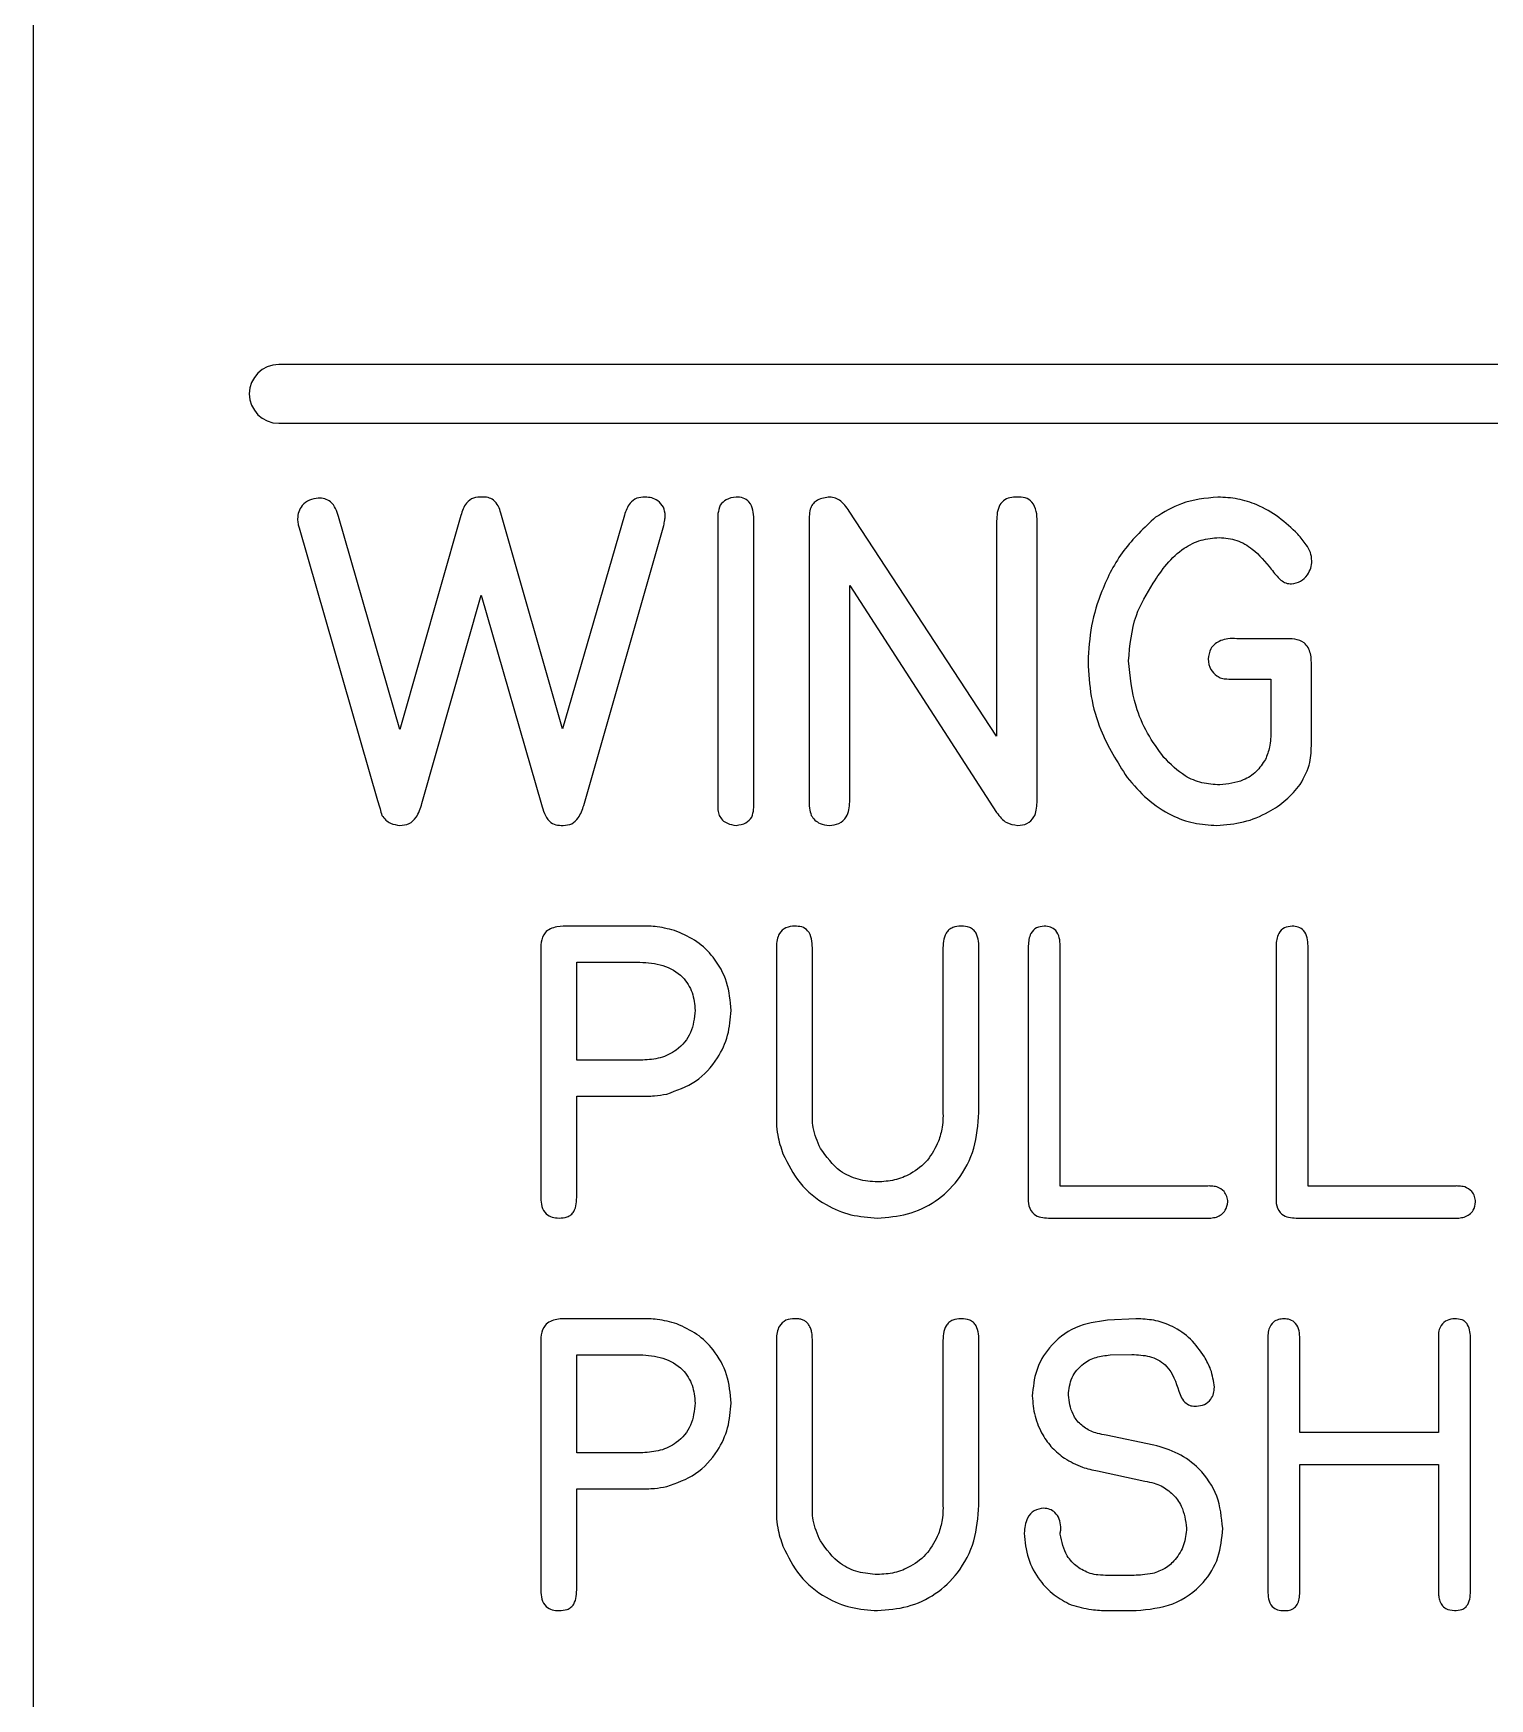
# Model space of a CAD drawing. Header units: inches. Extents: x 0.2 to 2.39, y 7.96 to 11.55.
# Drawn here: x 0.204 to 0.946, y 8.812 to 9.66 of the extents above; entities that cross this region are included whole.
import ezdxf

# ---------------------------------------------------------------- set-up
doc = ezdxf.new("R2010")
doc.units = ezdxf.units.IN
doc.header["$MEASUREMENT"] = 0

msp = doc.modelspace()

# ---------------------------------------------------------------- linework, layer by layer
at = {"color": 7, "linetype": 'Continuous', "lineweight": 25}
for p, q in [((0.20435, 11.54582), (0.20435, 8.29582)), ((1.95435, 9.49144), (0.32935, 9.49144)), ((0.32935, 9.46144), (1.95435, 9.46144)), ((0.39093, 9.30544), (0.35976, 9.41404)), ((0.42212, 9.41449), (0.39093, 9.30544)), ((0.47388, 9.30579), (0.44247, 9.41571)), ((0.50533, 9.41471), (0.47388, 9.30579)), ((0.4847, 9.26681), (0.52541, 9.40938)), ((0.55293, 9.41191), (0.55293, 9.26806)), ((0.57126, 9.26808), (0.57126, 9.41265)), ((0.59948, 9.41093), (0.59948, 9.27007)), ((0.69491, 9.30198), (0.61989, 9.41672)), ((0.69491, 9.41049), (0.69491, 9.30198)), ((0.71556, 9.2683), (0.71556, 9.4114)), ((0.33967, 9.40827), (0.37962, 9.26925)), ((0.62013, 9.26855), (0.62013, 9.37873)), ((0.62013, 9.37873), (0.69491, 9.26323)), ((0.40226, 9.26775), (0.43241, 9.37381)), ((0.43241, 9.37381), (0.46308, 9.26723)), ((0.84171, 9.35172), (0.81732, 9.35172)), ((0.85521, 9.29834), (0.85521, 9.3377)), ((0.81633, 9.33107), (0.83455, 9.33107)), ((0.83455, 9.33107), (0.83455, 9.30492)), ((0.51399, 9.20527), (0.47757, 9.20527)), ((0.46275, 9.19179), (0.46275, 9.06686)), ((0.58275, 9.19467), (0.58275, 9.11116)), ((0.60111, 9.11162), (0.60111, 9.19419)), ((0.66757, 9.19308), (0.66757, 9.11229)), ((0.68593, 9.11026), (0.68593, 9.19307)), ((0.71101, 9.19531), (0.71101, 9.06757)), ((0.72731, 9.07286), (0.72731, 9.19529)), ((0.83722, 9.19531), (0.83722, 9.06757)), ((0.85351, 9.07286), (0.85351, 9.19529)), ((0.48111, 9.137), (0.48111, 9.18691)), ((0.48111, 9.18691), (0.51328, 9.18691)), ((0.51467, 9.137), (0.48111, 9.137)), ((0.48111, 9.06821), (0.48111, 9.11864)), ((0.48111, 9.11864), (0.51283, 9.11864)), ((0.80195, 9.07286), (0.72731, 9.07286)), ((0.92814, 9.07286), (0.85351, 9.07286)), ((0.72126, 9.05657), (0.80037, 9.05657)), ((0.84747, 9.05657), (0.92658, 9.05657)), ((0.51399, 9.00527), (0.47757, 9.00527)), ((0.76585, 9.00527), (0.75145, 9.00457)), ((0.76719, 9.00527), (0.76585, 9.00527)), ((0.58275, 8.99467), (0.58275, 8.91116)), ((0.60111, 8.91162), (0.60111, 8.99419)), ((0.83308, 8.99448), (0.83308, 8.86677)), ((0.84937, 8.94734), (0.84937, 8.99493)), ((0.91997, 8.9959), (0.91997, 8.99541)), ((0.91997, 8.99541), (0.91997, 8.94734)), ((0.93626, 8.86747), (0.93626, 8.99493)), ((0.46275, 8.99179), (0.46275, 8.86687)), ((0.48111, 8.937), (0.48111, 8.98691)), ((0.48111, 8.98691), (0.51328, 8.98691)), ((0.66757, 8.99308), (0.66757, 8.91229)), ((0.68593, 8.91026), (0.68593, 8.99307)), ((0.75268, 8.98681), (0.76384, 8.98701)), ((0.76384, 8.98701), (0.76496, 8.98701)), ((0.77496, 8.94094), (0.75079, 8.94587)), ((0.91997, 8.94734), (0.84937, 8.94734)), ((0.51467, 8.937), (0.48111, 8.937)), ((0.74635, 8.92772), (0.77036, 8.92256)), ((0.84937, 8.86679), (0.84937, 8.93105)), ((0.84937, 8.93105), (0.91997, 8.93105)), ((0.91997, 8.93105), (0.91997, 8.86767)), ((0.48111, 8.86821), (0.48111, 8.91864)), ((0.48111, 8.91864), (0.51283, 8.91864)), ((0.72754, 8.89756), (0.72754, 8.89933)), ((0.76503, 8.87454), (0.75168, 8.87452)), ((0.75149, 8.85657), (0.76599, 8.85657))]:
    msp.add_line(p, q, dxfattribs=at)
msp.add_arc((0.32935, 9.47644), 0.015, 90, 270, dxfattribs=at)
for points, knots in [([(0.34946, 9.42337), (0.34792, 9.42315), (0.34483, 9.42271), (0.34137, 9.41989), (0.33927, 9.41643), (0.33903, 9.414), (0.33891, 9.41278)], [0, 0, 0, 0, 0.280141, 0.559659, 0.779971, 1, 1, 1, 1]), ([(0.35976, 9.41404), (0.35935, 9.4154), (0.35853, 9.41813), (0.35609, 9.42135), (0.35283, 9.42324), (0.35059, 9.42333), (0.34946, 9.42337)], [0, 0, 0, 0, 0.280803, 0.560183, 0.780388, 1, 1, 1, 1]), ([(0.43292, 9.42387), (0.43142, 9.42384), (0.42844, 9.42378), (0.42394, 9.42044), (0.42281, 9.41675), (0.42212, 9.41449)], [0, 0, 0, 0, 0.280816, 0.559049, 1, 1, 1, 1]), ([(0.44247, 9.41571), (0.44208, 9.41694), (0.44132, 9.41941), (0.43903, 9.42231), (0.43597, 9.42382), (0.43394, 9.42385), (0.43292, 9.42387)], [0, 0, 0, 0, 0.280618, 0.560311, 0.779811, 1, 1, 1, 1]), ([(0.51587, 9.42387), (0.51442, 9.4238), (0.51154, 9.42366), (0.5073, 9.42034), (0.50608, 9.41684), (0.50533, 9.41471)], [0, 0, 0, 0, 0.28043, 0.559994, 1, 1, 1, 1]), ([(0.5262, 9.41445), (0.52601, 9.41592), (0.52563, 9.41885), (0.52273, 9.42197), (0.51931, 9.4236), (0.51702, 9.42378), (0.51587, 9.42387)], [0, 0, 0, 0, 0.279663, 0.558729, 0.778857, 1, 1, 1, 1]), ([(0.55413, 9.41973), (0.55367, 9.41831), (0.55284, 9.41576), (0.5529, 9.41309), (0.55293, 9.41191)], [0, 0, 0, 0, 0.557673, 1, 1, 1, 1]), ([(0.56224, 9.42387), (0.56045, 9.42361), (0.55725, 9.42313), (0.55508, 9.42077), (0.55413, 9.41973)], [0, 0, 0, 0, 0.558777, 1, 1, 1, 1]), ([(0.57126, 9.41265), (0.57119, 9.41419), (0.57105, 9.41725), (0.56935, 9.42137), (0.5659, 9.42371), (0.56346, 9.42382), (0.56224, 9.42387)], [0, 0, 0, 0, 0.280974, 0.560141, 0.779416, 1, 1, 1, 1]), ([(0.59999, 9.41776), (0.59977, 9.4165), (0.59939, 9.41423), (0.59945, 9.41194), (0.59948, 9.41093)], [0, 0, 0, 0, 0.5591732, 1, 1, 1, 1]), ([(0.60919, 9.42387), (0.60701, 9.42346), (0.60396, 9.42287), (0.60103, 9.42014), (0.60034, 9.41856), (0.59999, 9.41776)], [0, 0, 0, 0, 0.5569404, 0.778384, 1, 1, 1, 1]), ([(0.61989, 9.41672), (0.61841, 9.41882), (0.61634, 9.42173), (0.61217, 9.4237), (0.61018, 9.42382), (0.60919, 9.42387)], [0, 0, 0, 0, 0.558546, 0.779215, 1, 1, 1, 1]), ([(0.70538, 9.42387), (0.70415, 9.42384), (0.70169, 9.42377), (0.69818, 9.42223), (0.69501, 9.41767), (0.69495, 9.41345), (0.69491, 9.41049)], [0, 0, 0, 0, 0.187656, 0.374142, 0.560391, 1, 1, 1, 1]), ([(0.71556, 9.4114), (0.71551, 9.41314), (0.71543, 9.41661), (0.71349, 9.42128), (0.70952, 9.42384), (0.70676, 9.42386), (0.70538, 9.42387)], [0, 0, 0, 0, 0.281261, 0.560435, 0.779954, 1, 1, 1, 1]), ([(0.8076, 9.42387), (0.80123, 9.42324), (0.78985, 9.42211), (0.78014, 9.41617), (0.77586, 9.41355)], [0, 0, 0, 0, 0.5596, 1, 1, 1, 1]), ([(0.84834, 9.40496), (0.84521, 9.40795), (0.83896, 9.41391), (0.82839, 9.41983), (0.81778, 9.42331), (0.81099, 9.42369), (0.8076, 9.42387)], [0, 0, 0, 0, 0.280077, 0.560034, 0.779998, 1, 1, 1, 1]), ([(0.33891, 9.41278), (0.33895, 9.41192), (0.33902, 9.41039), (0.33947, 9.40892), (0.33967, 9.40827)], [0, 0, 0, 0, 0.5595416, 1, 1, 1, 1]), ([(0.52541, 9.40938), (0.5256, 9.41032), (0.52592, 9.412), (0.52612, 9.4137), (0.5262, 9.41445)], [0, 0, 0, 0, 0.559782, 1, 1, 1, 1]), ([(0.77586, 9.41355), (0.77011, 9.40818), (0.75862, 9.39743), (0.74862, 9.37771), (0.74258, 9.35841), (0.74183, 9.3461), (0.74146, 9.33994)], [0, 0, 0, 0, 0.279736, 0.559631, 0.779811, 1, 1, 1, 1]), ([(0.77462, 9.37994), (0.77681, 9.38331), (0.78119, 9.39004), (0.7895, 9.39767), (0.79886, 9.40244), (0.80517, 9.40296), (0.80833, 9.40322)], [0, 0, 0, 0, 0.280368, 0.560265, 0.780009, 1, 1, 1, 1]), ([(0.80833, 9.40322), (0.81135, 9.40296), (0.81739, 9.40245), (0.82684, 9.39674), (0.83178, 9.39079), (0.8348, 9.38714)], [0, 0, 0, 0, 0.279794, 0.559608, 1, 1, 1, 1]), ([(0.85546, 9.39132), (0.85532, 9.3928), (0.85503, 9.39576), (0.85225, 9.40033), (0.84982, 9.40321), (0.84834, 9.40496)], [0, 0, 0, 0, 0.279707, 0.559977, 1, 1, 1, 1]), ([(0.8348, 9.38714), (0.8363, 9.38516), (0.83839, 9.38239), (0.84218, 9.37985), (0.84415, 9.37972), (0.84514, 9.37965)], [0, 0, 0, 0, 0.559648, 0.780255, 1, 1, 1, 1]), ([(0.84514, 9.37965), (0.84673, 9.37995), (0.84992, 9.38055), (0.85313, 9.38389), (0.85511, 9.38754), (0.85535, 9.39006), (0.85546, 9.39132)], [0, 0, 0, 0, 0.278727, 0.558509, 0.779151, 1, 1, 1, 1]), ([(0.76212, 9.34041), (0.7628, 9.34834), (0.76403, 9.36251), (0.77138, 9.37461), (0.77462, 9.37994)], [0, 0, 0, 0, 0.559703, 1, 1, 1, 1]), ([(0.80909, 9.35074), (0.80808, 9.35024), (0.80606, 9.34923), (0.80333, 9.34607), (0.80287, 9.34316), (0.80259, 9.34139)], [0, 0, 0, 0, 0.280621, 0.562396, 1, 1, 1, 1]), ([(0.81732, 9.35172), (0.81575, 9.35179), (0.81295, 9.3519), (0.81027, 9.3511), (0.80909, 9.35074)], [0, 0, 0, 0, 0.561174, 1, 1, 1, 1]), ([(0.85521, 9.3377), (0.85524, 9.33986), (0.85529, 9.34414), (0.8523, 9.34995), (0.84677, 9.35174), (0.8434, 9.35173), (0.84171, 9.35172)], [0, 0, 0, 0, 0.281576, 0.558141, 0.778416, 1, 1, 1, 1]), ([(0.80259, 9.34139), (0.80285, 9.33947), (0.80332, 9.33602), (0.80594, 9.3338), (0.8071, 9.33281)], [0, 0, 0, 0, 0.559101, 1, 1, 1, 1]), ([(0.74146, 9.33994), (0.74181, 9.33405), (0.74252, 9.32226), (0.74824, 9.30177), (0.7564, 9.28891), (0.76138, 9.28106)], [0, 0, 0, 0, 0.280292, 0.560441, 1, 1, 1, 1]), ([(0.78011, 9.29121), (0.77717, 9.29523), (0.77129, 9.30328), (0.76426, 9.31983), (0.76293, 9.33261), (0.76212, 9.34041)], [0, 0, 0, 0, 0.280214, 0.560617, 1, 1, 1, 1]), ([(0.8071, 9.33281), (0.80786, 9.33233), (0.80939, 9.33137), (0.81265, 9.33112), (0.81493, 9.33109), (0.81633, 9.33107)], [0, 0, 0, 0, 0.278972, 0.559534, 1, 1, 1, 1]), ([(0.83455, 9.30492), (0.83454, 9.30207), (0.83453, 9.297), (0.83265, 9.29229), (0.83183, 9.29023)], [0, 0, 0, 0, 0.560614, 1, 1, 1, 1]), ([(0.80859, 9.27725), (0.80552, 9.27743), (0.79939, 9.2778), (0.78908, 9.28212), (0.78351, 9.28776), (0.78011, 9.29121)], [0, 0, 0, 0, 0.2801469, 0.560388, 1, 1, 1, 1]), ([(0.83183, 9.29023), (0.83038, 9.28804), (0.82748, 9.28368), (0.81942, 9.27845), (0.81269, 9.2777), (0.80859, 9.27725)], [0, 0, 0, 0, 0.280492, 0.560865, 1, 1, 1, 1]), ([(0.84957, 9.2775), (0.85155, 9.28115), (0.85508, 9.28768), (0.85517, 9.29508), (0.85521, 9.29834)], [0, 0, 0, 0, 0.559114, 1, 1, 1, 1]), ([(0.76138, 9.28106), (0.76466, 9.27724), (0.77121, 9.26961), (0.78299, 9.26177), (0.79524, 9.25729), (0.80314, 9.25682), (0.8071, 9.25659)], [0, 0, 0, 0, 0.2800467, 0.5598841, 0.7799057, 1, 1, 1, 1]), ([(0.8071, 9.25659), (0.81167, 9.25695), (0.82083, 9.25769), (0.83272, 9.26268), (0.84263, 9.26918), (0.84726, 9.27473), (0.84957, 9.2775)], [0, 0, 0, 0, 0.280004, 0.559769, 0.779968, 1, 1, 1, 1]), ([(0.37962, 9.26925), (0.38005, 9.26784), (0.38082, 9.26534), (0.38157, 9.26282), (0.38189, 9.26172)], [0, 0, 0, 0, 0.5600521, 1, 1, 1, 1]), ([(0.39095, 9.25659), (0.3926, 9.25671), (0.39591, 9.25696), (0.40026, 9.26132), (0.4015, 9.26531), (0.40226, 9.26775)], [0, 0, 0, 0, 0.2795064, 0.5584142, 1, 1, 1, 1]), ([(0.46308, 9.26723), (0.46354, 9.26572), (0.46446, 9.2627), (0.4666, 9.25864), (0.4704, 9.25663), (0.47291, 9.2566), (0.47416, 9.25659)], [0, 0, 0, 0, 0.280774, 0.560426, 0.779708, 1, 1, 1, 1]), ([(0.47416, 9.25659), (0.47568, 9.2567), (0.47873, 9.25694), (0.4827, 9.26097), (0.48394, 9.26459), (0.4847, 9.26681)], [0, 0, 0, 0, 0.279296, 0.559058, 1, 1, 1, 1]), ([(0.55293, 9.26806), (0.55287, 9.26684), (0.55278, 9.26469), (0.55339, 9.26262), (0.55366, 9.26172)], [0, 0, 0, 0, 0.561426, 1, 1, 1, 1]), ([(0.57031, 9.26073), (0.57068, 9.26208), (0.57134, 9.26449), (0.57128, 9.26698), (0.57126, 9.26808)], [0, 0, 0, 0, 0.5589888, 1, 1, 1, 1]), ([(0.59948, 9.27007), (0.59943, 9.26848), (0.59935, 9.26563), (0.60015, 9.26291), (0.6005, 9.26172)], [0, 0, 0, 0, 0.560936, 1, 1, 1, 1]), ([(0.6097, 9.25659), (0.6114, 9.25674), (0.61478, 9.25704), (0.6195, 9.26146), (0.61989, 9.26586), (0.62013, 9.26855)], [0, 0, 0, 0, 0.281125, 0.559983, 1, 1, 1, 1]), ([(0.70564, 9.25659), (0.70729, 9.25672), (0.71058, 9.257), (0.71503, 9.26143), (0.71536, 9.26569), (0.71556, 9.2683)], [0, 0, 0, 0, 0.2805993, 0.5598321, 1, 1, 1, 1]), ([(0.38189, 9.26172), (0.38248, 9.26088), (0.38366, 9.25922), (0.38676, 9.25717), (0.38936, 9.25681), (0.39095, 9.25659)], [0, 0, 0, 0, 0.280871, 0.561228, 1, 1, 1, 1]), ([(0.55366, 9.26172), (0.55416, 9.26087), (0.55518, 9.25917), (0.55821, 9.25721), (0.56072, 9.25682), (0.56224, 9.25659)], [0, 0, 0, 0, 0.280197, 0.562044, 1, 1, 1, 1]), ([(0.56224, 9.25659), (0.56402, 9.25686), (0.56721, 9.25734), (0.56936, 9.2597), (0.57031, 9.26073)], [0, 0, 0, 0, 0.560156, 1, 1, 1, 1]), ([(0.6005, 9.26172), (0.60109, 9.26087), (0.60228, 9.25918), (0.60542, 9.25708), (0.60808, 9.25677), (0.6097, 9.25659)], [0, 0, 0, 0, 0.28031, 0.561215, 1, 1, 1, 1]), ([(0.69491, 9.26323), (0.69645, 9.26119), (0.69921, 9.25754), (0.70367, 9.25688), (0.70564, 9.25659)], [0, 0, 0, 0, 0.56073, 1, 1, 1, 1]), ([(0.47757, 9.20527), (0.47535, 9.2053), (0.47096, 9.20536), (0.46464, 9.20282), (0.46272, 9.19702), (0.46274, 9.19354), (0.46275, 9.19179)], [0, 0, 0, 0, 0.281488, 0.558346, 0.778487, 1, 1, 1, 1]), ([(0.53209, 9.20262), (0.52877, 9.20357), (0.52285, 9.20527), (0.5167, 9.20527), (0.51399, 9.20527)], [0, 0, 0, 0, 0.559687, 1, 1, 1, 1]), ([(0.55973, 9.16231), (0.55929, 9.16718), (0.55841, 9.17692), (0.55163, 9.18902), (0.5426, 9.1979), (0.53559, 9.20104), (0.53209, 9.20262)], [0, 0, 0, 0, 0.279992, 0.559606, 0.779853, 1, 1, 1, 1]), ([(0.59206, 9.20527), (0.59053, 9.20517), (0.5875, 9.20497), (0.58323, 9.20104), (0.58293, 9.19709), (0.58275, 9.19467)], [0, 0, 0, 0, 0.2812914, 0.5600165, 1, 1, 1, 1]), ([(0.60111, 9.19419), (0.60106, 9.19573), (0.60098, 9.1988), (0.59924, 9.20294), (0.59571, 9.20516), (0.59328, 9.20523), (0.59206, 9.20527)], [0, 0, 0, 0, 0.281195, 0.5605769, 0.7799016, 1, 1, 1, 1]), ([(0.67688, 9.20527), (0.67538, 9.20519), (0.67314, 9.20506), (0.67058, 9.20348), (0.66776, 9.19998), (0.66766, 9.19615), (0.66757, 9.19308)], [0, 0, 0, 0, 0.250053, 0.375848, 0.501371, 1, 1, 1, 1]), ([(0.68593, 9.19307), (0.6859, 9.19612), (0.68586, 9.19993), (0.68315, 9.20349), (0.68061, 9.2051), (0.67837, 9.2052), (0.67688, 9.20527)], [0, 0, 0, 0, 0.4986781, 0.6240127, 0.749785, 1, 1, 1, 1]), ([(0.71919, 9.20527), (0.71781, 9.20513), (0.71506, 9.20485), (0.7115, 9.20102), (0.7112, 9.19748), (0.71101, 9.19531)], [0, 0, 0, 0, 0.280036, 0.559238, 1, 1, 1, 1]), ([(0.72731, 9.19529), (0.72724, 9.19665), (0.7271, 9.19938), (0.72548, 9.20299), (0.72244, 9.20506), (0.72028, 9.2052), (0.71919, 9.20527)], [0, 0, 0, 0, 0.280993, 0.560328, 0.779106, 1, 1, 1, 1]), ([(0.84539, 9.20527), (0.84402, 9.20513), (0.84126, 9.20485), (0.83769, 9.20102), (0.83739, 9.19748), (0.83722, 9.19531)], [0, 0, 0, 0, 0.279947, 0.55952, 1, 1, 1, 1]), ([(0.85351, 9.19529), (0.85344, 9.19665), (0.8533, 9.19938), (0.85169, 9.203), (0.84863, 9.20506), (0.84647, 9.2052), (0.84539, 9.20527)], [0, 0, 0, 0, 0.281022, 0.560385, 0.77972, 1, 1, 1, 1]), ([(0.51328, 9.18691), (0.51722, 9.18664), (0.52509, 9.1861), (0.53495, 9.18041), (0.54056, 9.1716), (0.5411, 9.16541), (0.54137, 9.16231)], [0, 0, 0, 0, 0.280867, 0.559797, 0.77952, 1, 1, 1, 1]), ([(0.54137, 9.16231), (0.54096, 9.15843), (0.54014, 9.15068), (0.53286, 9.14204), (0.52377, 9.13767), (0.51771, 9.13722), (0.51467, 9.137)], [0, 0, 0, 0, 0.279778, 0.558799, 0.778987, 1, 1, 1, 1]), ([(0.52689, 9.11973), (0.53203, 9.12156), (0.54232, 9.12521), (0.55272, 9.13677), (0.55867, 9.14953), (0.55938, 9.15805), (0.55973, 9.16231)], [0, 0, 0, 0, 0.279716, 0.559357, 0.779542, 1, 1, 1, 1]), ([(0.51283, 9.11864), (0.51547, 9.11862), (0.52019, 9.1186), (0.52484, 9.11939), (0.52689, 9.11973)], [0, 0, 0, 0, 0.560332, 1, 1, 1, 1]), ([(0.66757, 9.11229), (0.66764, 9.10911), (0.66776, 9.10344), (0.66608, 9.09803), (0.66534, 9.09565)], [0, 0, 0, 0, 0.56042, 1, 1, 1, 1]), ([(0.58275, 9.11116), (0.58274, 9.10698), (0.58271, 9.09952), (0.58505, 9.09246), (0.58608, 9.08935)], [0, 0, 0, 0, 0.560114, 1, 1, 1, 1]), ([(0.60518, 9.09206), (0.60366, 9.09556), (0.60093, 9.10182), (0.60105, 9.10862), (0.60111, 9.11162)], [0, 0, 0, 0, 0.558449, 1, 1, 1, 1]), ([(0.63424, 9.05657), (0.63943, 9.05699), (0.64981, 9.05782), (0.6642, 9.06455), (0.67625, 9.07603), (0.68443, 9.09191), (0.68543, 9.10414), (0.68593, 9.11026)], [0, 0, 0, 0, 0.186865, 0.373504, 0.560132, 0.779853, 1, 1, 1, 1]), ([(0.66534, 9.09565), (0.66367, 9.09231), (0.66032, 9.08563), (0.65194, 9.07914), (0.64301, 9.0755), (0.63717, 9.07512), (0.63424, 9.07493)], [0, 0, 0, 0, 0.279832, 0.559312, 0.779664, 1, 1, 1, 1]), ([(0.58608, 9.08935), (0.58865, 9.08412), (0.59378, 9.07366), (0.60672, 9.06337), (0.62058, 9.05755), (0.62969, 9.0569), (0.63424, 9.05657)], [0, 0, 0, 0, 0.279767, 0.559484, 0.77972, 1, 1, 1, 1]), ([(0.63424, 9.07493), (0.63094, 9.0752), (0.62433, 9.07572), (0.6133, 9.08083), (0.60825, 9.08781), (0.60518, 9.09206)], [0, 0, 0, 0, 0.280853, 0.56154, 1, 1, 1, 1]), ([(0.80709, 9.07244), (0.80614, 9.07262), (0.80444, 9.07294), (0.80271, 9.07289), (0.80195, 9.07286)], [0, 0, 0, 0, 0.558374, 1, 1, 1, 1]), ([(0.81268, 9.06485), (0.81256, 9.06578), (0.81231, 9.06764), (0.81061, 9.07067), (0.80842, 9.07177), (0.80709, 9.07244)], [0, 0, 0, 0, 0.280768, 0.562522, 1, 1, 1, 1]), ([(0.93329, 9.07244), (0.93234, 9.07262), (0.93064, 9.07294), (0.92891, 9.07289), (0.92814, 9.07286)], [0, 0, 0, 0, 0.559167, 1, 1, 1, 1]), ([(0.93888, 9.06485), (0.93876, 9.06578), (0.93852, 9.06764), (0.93681, 9.07067), (0.93462, 9.07177), (0.93329, 9.07244)], [0, 0, 0, 0, 0.280768, 0.562522, 1, 1, 1, 1]), ([(0.46275, 9.06686), (0.46285, 9.06538), (0.46304, 9.06244), (0.46507, 9.0586), (0.46857, 9.05674), (0.47089, 9.05663), (0.47206, 9.05657)], [0, 0, 0, 0, 0.281137, 0.559787, 0.779369, 1, 1, 1, 1]), ([(0.47206, 9.05657), (0.47351, 9.05664), (0.47568, 9.05673), (0.47823, 9.05814), (0.481, 9.06151), (0.48106, 9.06523), (0.48111, 9.06821)], [0, 0, 0, 0, 0.25073, 0.376271, 0.50178, 1, 1, 1, 1]), ([(0.71101, 9.06757), (0.71099, 9.06593), (0.71095, 9.06266), (0.71343, 9.05846), (0.71742, 9.05674), (0.71998, 9.05663), (0.72126, 9.05657)], [0, 0, 0, 0, 0.280537, 0.558738, 0.779076, 1, 1, 1, 1]), ([(0.80686, 9.05702), (0.80775, 9.05742), (0.80952, 9.0582), (0.81199, 9.06082), (0.81242, 9.06332), (0.81268, 9.06485)], [0, 0, 0, 0, 0.280526, 0.561588, 1, 1, 1, 1]), ([(0.83722, 9.06757), (0.8372, 9.06593), (0.83715, 9.06266), (0.83963, 9.05846), (0.84362, 9.05674), (0.84618, 9.05663), (0.84747, 9.05657)], [0, 0, 0, 0, 0.280523, 0.558711, 0.77855, 1, 1, 1, 1]), ([(0.93306, 9.05702), (0.93395, 9.05742), (0.93573, 9.0582), (0.93819, 9.06082), (0.93862, 9.06332), (0.93888, 9.06485)], [0, 0, 0, 0, 0.280526, 0.561588, 1, 1, 1, 1]), ([(0.80037, 9.05657), (0.8016, 9.05653), (0.80378, 9.05644), (0.80592, 9.05685), (0.80686, 9.05702)], [0, 0, 0, 0, 0.5615, 1, 1, 1, 1]), ([(0.92658, 9.05657), (0.9278, 9.05653), (0.92998, 9.05644), (0.93212, 9.05685), (0.93306, 9.05702)], [0, 0, 0, 0, 0.5615, 1, 1, 1, 1]), ([(0.47757, 9.00527), (0.47535, 9.0053), (0.47096, 9.00536), (0.46464, 9.00282), (0.46272, 8.99702), (0.46274, 8.99354), (0.46275, 8.99179)], [0, 0, 0, 0, 0.281488, 0.558346, 0.778487, 1, 1, 1, 1]), ([(0.53209, 9.00262), (0.52877, 9.00357), (0.52285, 9.00527), (0.5167, 9.00527), (0.51399, 9.00527)], [0, 0, 0, 0, 0.559687, 1, 1, 1, 1]), ([(0.55973, 8.96231), (0.55929, 8.96718), (0.55841, 8.97692), (0.55164, 8.98902), (0.54259, 8.99789), (0.53559, 9.00104), (0.53209, 9.00262)], [0, 0, 0, 0, 0.279997, 0.559617, 0.779807, 1, 1, 1, 1]), ([(0.59206, 9.00527), (0.59053, 9.00517), (0.5875, 9.00497), (0.58323, 9.00104), (0.58293, 8.99709), (0.58275, 8.99467)], [0, 0, 0, 0, 0.2812914, 0.5600165, 1, 1, 1, 1]), ([(0.60111, 8.99419), (0.60108, 8.99509), (0.60104, 8.99675), (0.60068, 8.99909), (0.59997, 9.00106), (0.59898, 9.00269), (0.59768, 9.00395), (0.59603, 9.00477), (0.59413, 9.00527), (0.59277, 9.00527), (0.59206, 9.00527)], [0.000119, 0.000119, 0.000119, 0.000119, 0.1621662, 0.3031943, 0.4283568, 0.5392174, 0.6472746, 0.7532709, 0.8706033, 0.9998468, 0.9998468, 0.9998468, 0.9998468]), ([(0.67688, 9.00527), (0.67538, 9.00519), (0.67314, 9.00506), (0.67058, 9.00348), (0.66776, 8.99998), (0.66766, 8.99615), (0.66757, 8.99308)], [0, 0, 0, 0, 0.250053, 0.375848, 0.501371, 1, 1, 1, 1]), ([(0.68593, 8.99307), (0.6859, 8.99612), (0.68587, 8.99994), (0.68315, 9.00349), (0.68061, 9.0051), (0.67837, 9.0052), (0.67688, 9.00527)], [0, 0, 0, 0, 0.498711, 0.623844, 0.749768, 1, 1, 1, 1]), ([(0.75145, 9.00457), (0.74584, 9.00373), (0.73461, 9.00206), (0.72185, 8.99197), (0.71439, 8.97922), (0.71352, 8.97036), (0.71308, 8.96593)], [0, 0, 0, 0, 0.279957, 0.559406, 0.779566, 1, 1, 1, 1]), ([(0.80072, 8.98591), (0.79855, 8.98903), (0.79422, 8.99527), (0.7853, 9.00123), (0.77612, 9.00467), (0.77017, 9.00507), (0.76719, 9.00527)], [0, 0, 0, 0, 0.279897, 0.559791, 0.779843, 1, 1, 1, 1]), ([(0.84113, 9.00527), (0.84021, 9.00518), (0.83838, 9.00501), (0.83532, 9.00349), (0.8342, 9.00134), (0.83353, 9.00003)], [0, 0, 0, 0, 0.281115, 0.562883, 1, 1, 1, 1]), ([(0.84937, 8.99493), (0.8493, 8.99633), (0.84916, 8.99914), (0.8476, 9.0029), (0.84447, 9.00507), (0.84225, 9.0052), (0.84113, 9.00527)], [0, 0, 0, 0, 0.281235, 0.560703, 0.779799, 1, 1, 1, 1]), ([(0.92825, 9.00527), (0.92691, 9.00512), (0.92423, 9.00482), (0.92128, 9.00226), (0.91985, 8.99906), (0.91993, 8.99695), (0.91997, 8.9959)], [0, 0, 0, 0, 0.280293, 0.558868, 0.779415, 1, 1, 1, 1]), ([(0.93626, 8.99493), (0.93623, 8.99618), (0.93617, 8.99869), (0.9352, 9.00176), (0.93361, 9.00374), (0.93143, 9.00511), (0.92952, 9.0052), (0.92825, 9.00527)], [0, 0, 0, 0, 0.2506276, 0.5003712, 0.6257535, 0.7511172, 1, 1, 1, 1]), ([(0.83353, 9.00003), (0.83334, 8.999), (0.83301, 8.99717), (0.83306, 8.9953), (0.83308, 8.99448)], [0, 0, 0, 0, 0.55907, 1, 1, 1, 1]), ([(0.51328, 8.98691), (0.51722, 8.98664), (0.52509, 8.9861), (0.53495, 8.98041), (0.54056, 8.9716), (0.5411, 8.96541), (0.54137, 8.96231)], [0, 0, 0, 0, 0.280867, 0.559797, 0.77952, 1, 1, 1, 1]), ([(0.73145, 8.96635), (0.7318, 8.96943), (0.73251, 8.97559), (0.73836, 8.98238), (0.74546, 8.98603), (0.75028, 8.98655), (0.75268, 8.98681)], [0, 0, 0, 0, 0.279671, 0.558842, 0.77929, 1, 1, 1, 1]), ([(0.76496, 8.98701), (0.76798, 8.98681), (0.77401, 8.98641), (0.7837, 8.98048), (0.78622, 8.97295), (0.78776, 8.96835)], [0, 0, 0, 0, 0.281447, 0.561588, 1, 1, 1, 1]), ([(0.80586, 8.97039), (0.80541, 8.97346), (0.8046, 8.97894), (0.80191, 8.98378), (0.80072, 8.98591)], [0, 0, 0, 0, 0.559375, 1, 1, 1, 1]), ([(0.78776, 8.96835), (0.78814, 8.96721), (0.7889, 8.96492), (0.79104, 8.96224), (0.79385, 8.96075), (0.79576, 8.96073), (0.79671, 8.96073)], [0, 0, 0, 0, 0.280369, 0.559851, 0.779693, 1, 1, 1, 1]), ([(0.79671, 8.96073), (0.79811, 8.96089), (0.8009, 8.96121), (0.80402, 8.96383), (0.80558, 8.96711), (0.80576, 8.9693), (0.80586, 8.97039)], [0, 0, 0, 0, 0.279432, 0.559147, 0.779387, 1, 1, 1, 1]), ([(0.54137, 8.96231), (0.54096, 8.95843), (0.54014, 8.95068), (0.53286, 8.94204), (0.52377, 8.93767), (0.51771, 8.93722), (0.51467, 8.937)], [0, 0, 0, 0, 0.279778, 0.558799, 0.778987, 1, 1, 1, 1]), ([(0.52689, 8.91973), (0.53203, 8.92156), (0.54232, 8.92521), (0.55272, 8.93677), (0.55867, 8.94953), (0.55938, 8.95805), (0.55973, 8.96231)], [0, 0, 0, 0, 0.279675, 0.559368, 0.779548, 1, 1, 1, 1]), ([(0.71308, 8.96593), (0.71336, 8.96246), (0.71393, 8.95553), (0.71785, 8.94657), (0.72299, 8.9392), (0.72731, 8.93586), (0.72948, 8.93419)], [0, 0, 0, 0, 0.279952, 0.559847, 0.779933, 1, 1, 1, 1]), ([(0.74299, 8.94792), (0.74112, 8.94899), (0.73738, 8.95112), (0.7327, 8.95749), (0.73192, 8.96299), (0.73145, 8.96635)], [0, 0, 0, 0, 0.280747, 0.561235, 1, 1, 1, 1]), ([(0.75079, 8.94587), (0.74931, 8.94617), (0.74667, 8.9467), (0.74411, 8.94755), (0.74299, 8.94792)], [0, 0, 0, 0, 0.560285, 1, 1, 1, 1]), ([(0.72948, 8.93419), (0.73245, 8.93251), (0.73776, 8.92951), (0.74372, 8.92827), (0.74635, 8.92772)], [0, 0, 0, 0, 0.5592879, 1, 1, 1, 1]), ([(0.81006, 8.89846), (0.8095, 8.90407), (0.80837, 8.91526), (0.7993, 8.92854), (0.78764, 8.93722), (0.77919, 8.9397), (0.77496, 8.94094)], [0, 0, 0, 0, 0.279839, 0.559337, 0.779448, 1, 1, 1, 1]), ([(0.51283, 8.91864), (0.51547, 8.91862), (0.52019, 8.9186), (0.52484, 8.91939), (0.52689, 8.91973)], [0, 0, 0, 0, 0.560332, 1, 1, 1, 1]), ([(0.77036, 8.92256), (0.77197, 8.92224), (0.77486, 8.92167), (0.7776, 8.9206), (0.7788, 8.92012)], [0, 0, 0, 0, 0.560264, 1, 1, 1, 1]), ([(0.7788, 8.92012), (0.78086, 8.91878), (0.78497, 8.9161), (0.79023, 8.90879), (0.79114, 8.9025), (0.7917, 8.89866)], [0, 0, 0, 0, 0.280477, 0.561191, 1, 1, 1, 1]), ([(0.58275, 8.91116), (0.58274, 8.90698), (0.58271, 8.89952), (0.58505, 8.89246), (0.58608, 8.88935)], [0, 0, 0, 0, 0.560321, 1, 1, 1, 1]), ([(0.60518, 8.89206), (0.60366, 8.89556), (0.60093, 8.90182), (0.60105, 8.90862), (0.60111, 8.91162)], [0, 0, 0, 0, 0.558449, 1, 1, 1, 1]), ([(0.63424, 8.85657), (0.63943, 8.85699), (0.64981, 8.85782), (0.6642, 8.86455), (0.67625, 8.87603), (0.68443, 8.89191), (0.68543, 8.90414), (0.68593, 8.91026)], [0, 0, 0, 0, 0.186865, 0.373504, 0.560132, 0.779853, 1, 1, 1, 1]), ([(0.66757, 8.91229), (0.66764, 8.90911), (0.66776, 8.90343), (0.66608, 8.89803), (0.66534, 8.89565)], [0, 0, 0, 0, 0.560693, 1, 1, 1, 1]), ([(0.7189, 8.90874), (0.7172, 8.90848), (0.71381, 8.90796), (0.70965, 8.90302), (0.70922, 8.89867), (0.70895, 8.89601)], [0, 0, 0, 0, 0.27991, 0.559878, 1, 1, 1, 1]), ([(0.72754, 8.89933), (0.72741, 8.90066), (0.72715, 8.90333), (0.72496, 8.90647), (0.72204, 8.90841), (0.71995, 8.90863), (0.7189, 8.90874)], [0, 0, 0, 0, 0.2803352, 0.5597198, 0.7794887, 1, 1, 1, 1]), ([(0.63424, 8.87493), (0.63094, 8.8752), (0.62433, 8.87572), (0.6133, 8.88083), (0.60825, 8.88781), (0.60518, 8.89206)], [0, 0, 0, 0, 0.280853, 0.56154, 1, 1, 1, 1]), ([(0.66534, 8.89565), (0.66367, 8.89231), (0.66032, 8.88563), (0.65194, 8.87913), (0.64301, 8.87549), (0.63717, 8.87512), (0.63424, 8.87493)], [0, 0, 0, 0, 0.279815, 0.559352, 0.779691, 1, 1, 1, 1]), ([(0.70895, 8.89601), (0.70938, 8.8917), (0.71023, 8.88307), (0.7162, 8.87237), (0.72383, 8.86417), (0.72988, 8.86104), (0.7329, 8.85948)], [0, 0, 0, 0, 0.279806, 0.559582, 0.779793, 1, 1, 1, 1]), ([(0.72731, 8.89556), (0.72733, 8.89593), (0.72736, 8.8966), (0.72748, 8.89727), (0.72754, 8.89756)], [0, 0, 0, 0, 0.559622, 1, 1, 1, 1]), ([(0.74256, 8.87545), (0.74028, 8.87647), (0.7357, 8.87852), (0.72948, 8.88534), (0.72813, 8.89169), (0.72731, 8.89556)], [0, 0, 0, 0, 0.280869, 0.562234, 1, 1, 1, 1]), ([(0.76599, 8.85657), (0.77236, 8.85722), (0.78508, 8.85851), (0.80012, 8.86911), (0.8087, 8.88346), (0.80961, 8.89346), (0.81006, 8.89846)], [0, 0, 0, 0, 0.280201, 0.559577, 0.779547, 1, 1, 1, 1]), ([(0.7917, 8.89866), (0.79139, 8.89575), (0.79077, 8.88993), (0.78647, 8.88286), (0.7809, 8.87769), (0.77655, 8.8762), (0.77437, 8.87545)], [0, 0, 0, 0, 0.279911, 0.559839, 0.77987, 1, 1, 1, 1]), ([(0.58608, 8.88935), (0.58865, 8.88412), (0.59378, 8.87366), (0.60672, 8.86337), (0.62058, 8.85755), (0.62969, 8.8569), (0.63424, 8.85657)], [0, 0, 0, 0, 0.2798224, 0.5595286, 0.7797279, 1, 1, 1, 1]), ([(0.75168, 8.87452), (0.74996, 8.87453), (0.74689, 8.87453), (0.74389, 8.87517), (0.74256, 8.87545)], [0, 0, 0, 0, 0.559592, 1, 1, 1, 1]), ([(0.77437, 8.87545), (0.77264, 8.87519), (0.76954, 8.87472), (0.76641, 8.8746), (0.76503, 8.87454)], [0, 0, 0, 0, 0.56046, 1, 1, 1, 1]), ([(0.46275, 8.86687), (0.46285, 8.86538), (0.46304, 8.86244), (0.46507, 8.8586), (0.46857, 8.85674), (0.47089, 8.85663), (0.47206, 8.85657)], [0, 0, 0, 0, 0.281137, 0.559787, 0.779369, 1, 1, 1, 1]), ([(0.47206, 8.85657), (0.47351, 8.85664), (0.47568, 8.85673), (0.47823, 8.85814), (0.481, 8.86151), (0.48106, 8.86523), (0.48111, 8.86821)], [0, 0, 0, 0, 0.25073, 0.376271, 0.50178, 1, 1, 1, 1]), ([(0.83308, 8.86677), (0.83312, 8.86535), (0.83319, 8.86253), (0.83474, 8.8587), (0.83799, 8.85666), (0.84023, 8.8566), (0.84136, 8.85657)], [0, 0, 0, 0, 0.281172, 0.560379, 0.779069, 1, 1, 1, 1]), ([(0.84136, 8.85657), (0.84229, 8.8566), (0.84416, 8.85664), (0.84679, 8.8579), (0.84917, 8.86135), (0.84929, 8.86455), (0.84937, 8.86679)], [0, 0, 0, 0, 0.18722, 0.373754, 0.560624, 1, 1, 1, 1]), ([(0.91997, 8.86767), (0.91993, 8.8666), (0.91986, 8.86471), (0.92025, 8.86285), (0.92042, 8.86204)], [0, 0, 0, 0, 0.560585, 1, 1, 1, 1]), ([(0.92802, 8.85657), (0.92935, 8.85665), (0.93136, 8.85676), (0.93369, 8.85811), (0.93617, 8.86129), (0.93622, 8.86473), (0.93626, 8.86747)], [0, 0, 0, 0, 0.2500123, 0.3755332, 0.5012012, 1, 1, 1, 1]), ([(0.7329, 8.85948), (0.73631, 8.85856), (0.74241, 8.85691), (0.74871, 8.85668), (0.75149, 8.85657)], [0, 0, 0, 0, 0.5595498, 1, 1, 1, 1]), ([(0.92042, 8.86204), (0.92074, 8.86114), (0.92138, 8.85935), (0.92409, 8.85706), (0.92653, 8.85676), (0.92802, 8.85657)], [0, 0, 0, 0, 0.2805967, 0.5607838, 1, 1, 1, 1])]:
    msp.add_open_spline(points, degree=3, knots=knots, dxfattribs=at)

doc.saveas('drawing.dxf')
